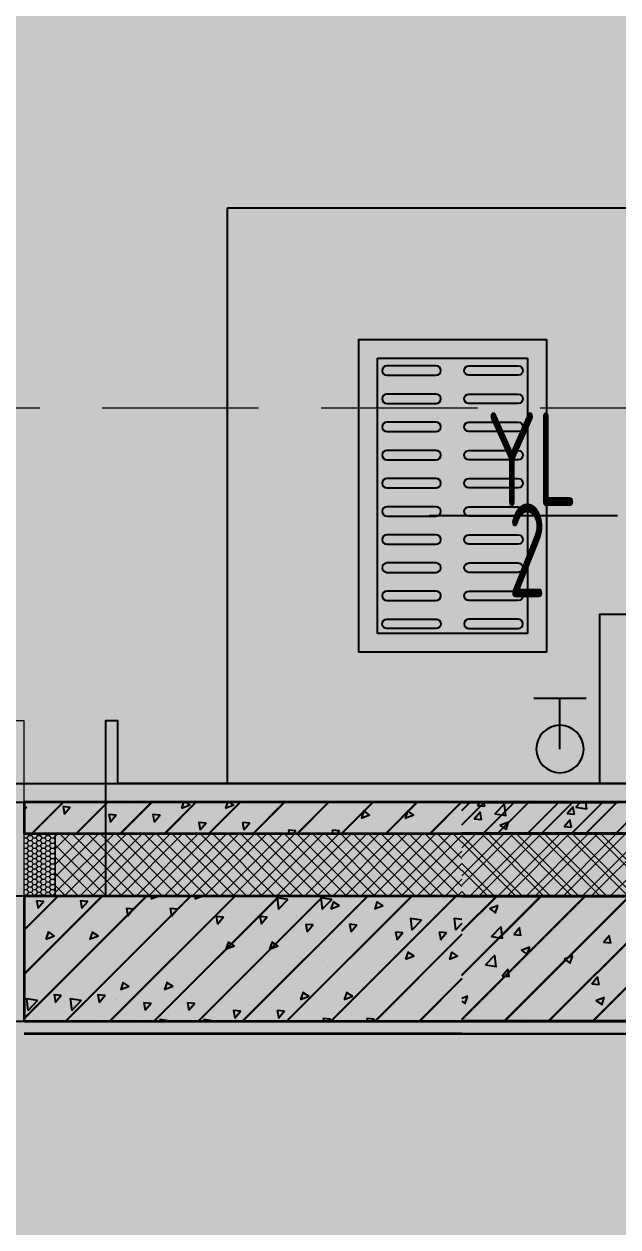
# Model space of a CAD drawing. Header units: inches. Extents: x 143994 to 247866, y 243815 to 272761.
# Drawn here: x 236438 to 237388, y 261217 to 263140 of the extents above; entities that cross this region are included whole.
import ezdxf

# ---------------------------------------------------------------- set-up
doc = ezdxf.new("R2010")
doc.units = ezdxf.units.IN
doc.header["$LTSCALE"] = 1000
doc.header["$MEASUREMENT"] = 0
doc.linetypes.add('DASH', pattern=[0.35, 0.25, -0.1])
doc.layers.get('DEFPOINTS').update_dxf_attribs({"color": 62})
for name, color, linetype in [('0-p5', 5, 'Continuous'), ('0-p7', 7, 'Continuous'), ('0-p9', 9, 'Continuous'), ('0-建筑1F', 127, 'Continuous'), ('0-建筑2F', 127, 'Continuous'), ('00给水管件', 32, 'Continuous'), ('00雨水标注', 3, 'Continuous'), ('A-S-face(建筑粉刷线)', 136, 'Continuous'), ('A-Wall-Patn', 255, 'Continuous'), ('PUB_HATCH', 8, 'Continuous')]:
    doc.layers.add(name, color=color, linetype=linetype)
for name, color, linetype, lineweight in [('A-M-Stone', 11, 'Continuous', 15), ('A-Wall', 254, 'Continuous', 35), ('MQ-HZ幕墙绘制', 6, 'Continuous', 13), ('W-保温层', 8, 'Continuous', 13), ('散水线', 8, 'Continuous', 15)]:
    doc.layers.add(name, color=color, linetype=linetype, lineweight=lineweight)
doc.styles.add('ECADI', font='hzs.shx', dxfattribs={"width": 0.7, "bigfont": 'hztxt.shx'})
doc.styles.get("Standard").update_dxf_attribs({"font": 'arial.ttf'})
doc.linetypes.add('R_WATER_SUPPLY', pattern='A,3,-0.2,["R",Standard,S=0.3,R=0,X=-0.1,Y=-0.15],-0.2', length=3.4)

# ---------------------------------------------------------------- blocks, each defined once
blk = doc.blocks.new('144')
at = {"layer": 'MQ-HZ幕墙绘制'}
h = blk.add_hatch(dxfattribs=at)
h.set_pattern_fill('HONEY', color=127, scale=3)
h.set_pattern_definition([(0, (2666.5027, 381109.6554), (7.14375, 4.124445), [4.7625, -9.525]), (120, (2666.5027, 381109.6554), (-7.143749147, 4.124446478), [4.7625, -9.525]), (60, (2666.5027, 381109.6554), (8.53e-07, 8.248891478), [-9.525, 4.7625])])
h.paths.add_polyline_path([(651886.9, -378410.3), (651886.9, -378310.3), (651936.9, -378310.3), (651936.9, -378410.3)])
at = {"layer": 'A-M-Stone', "color": 127}
for p, q in [((652586.9, -378230.3), (651886.9, -378230.3)), ((652931.9, -378230.3), (652586.9, -378230.3))]:
    blk.add_line(p, q, dxfattribs=at)
at = {"layer": 'A-S-face(建筑粉刷线)', "color": 127}
for p, q in [((651886.9, -378630.3), (652586.9, -378630.3)), ((652586.9, -378630.3), (652961.9, -378630.3))]:
    blk.add_line(p, q, dxfattribs=at)
at = {"layer": 'A-Wall', "color": 127}
for p, q in [((652586.9, -378260.3), (651886.9, -378260.3)), ((651886.9, -378260.3), (651886.9, -378310.3)), ((652961.9, -378260.3), (652586.9, -378260.3)), ((651886.9, -378310.3), (652586.9, -378310.3)), ((652586.9, -378310.3), (653986.9, -378310.3)), ((652586.9, -378410.3), (651886.9, -378410.3)), ((651886.9, -378410.3), (651886.9, -378610.3)), ((653986.9, -378410.3), (652586.9, -378410.3)), ((651886.9, -378610.3), (652586.9, -378610.3)), ((652586.9, -378610.3), (653986.9, -378610.3))]:
    blk.add_line(p, q, dxfattribs=at)
at = {"layer": 'MQ-HZ幕墙绘制', "color": 127}
for p, q in [((651886.9, -378130.3), (651866.9, -378130.3)), ((651886.9, -378410.3), (651886.9, -378130.3)), ((651866.9, -378410.3), (651886.9, -378410.3))]:
    blk.add_line(p, q, dxfattribs=at)
blk.add_lwpolyline([(651886.9, -378410.3), (651886.9, -378310.3), (651936.9, -378310.3), (651936.9, -378410.3)], close=True, dxfattribs=at)
at = {"layer": 'PUB_HATCH', "color": 127, "linetype": 'Continuous'}
for p, q in [((651950.1, -378260.3), (651900.1, -378310.3)), ((652020.8, -378260.3), (651970.8, -378310.3)), ((652091.5, -378260.3), (652041.5, -378310.3)), ((652162.3, -378260.3), (652112.3, -378310.3)), ((652141.9, -378260.3), (652138.7, -378269.8)), ((652152.4, -378264.9), (652145.6, -378260.3)), ((652233, -378260.3), (652183, -378310.3)), ((652303.7, -378260.3), (652253.7, -378310.3)), ((652374.4, -378260.3), (652324.4, -378310.3)), ((652445.1, -378260.3), (652395.1, -378310.3)), ((652515.8, -378260.3), (652465.8, -378310.3)), ((652586.5, -378260.3), (652536.5, -378310.3)), ((652586.9, -378273.5), (652600.2, -378260.3)), ((652620.9, -378310.3), (652670.9, -378260.3)), ((652691.6, -378310.3), (652741.6, -378260.3)), ((652762.3, -378310.3), (652812.3, -378260.3)), ((652769, -378268.2), (652776.5, -378260.3)), ((652786.5, -378271.3), (652785.2, -378260.3)), ((652833, -378310.3), (652883, -378260.3)), ((651890.9, -378268.4), (651886.9, -378268.1)), ((651890.9, -378268.4), (651886.9, -378273.2)), ((652034.4, -378281), (652022.4, -378279.9)), ((652022.7, -378279.4), (652025, -378292)), ((652034.4, -378281), (652024.7, -378292.5)), ((652061.9, -378268.3), (652061.9, -378268.3)), ((652152.4, -378264.9), (652138.4, -378270.3)), ((652169.9, -378269.8), (652169.9, -378269.8)), ((652373.4, -378271.3), (652373.4, -378271.3)), ((652439.9, -378280.9), (652425.9, -378286.3)), ((652430.2, -378273.7), (652426.2, -378285.8)), ((652439.9, -378280.9), (652429.9, -378274.2)), ((652468.1, -378280.2), (652468.1, -378280.2)), ((652570.7, -378266.1), (652570.7, -378266.1)), ((652589.4, -378278.8), (652589.4, -378278.8)), ((652606.7, -378286.7), (652616.4, -378275.2)), ((652618.4, -378288.3), (652616.1, -378275.7)), ((652689.1, -378269.3), (652689.1, -378269.3)), ((652769, -378268.2), (652786.8, -378270.9)), ((651909.8, -378287.8), (651909.8, -378287.8)), ((651958, -378283.3), (651958, -378283.3)), ((651993.5, -378293), (651993.5, -378293)), ((652016.6, -378292.3), (652016.6, -378292.3)), ((652043.6, -378286.4), (652043.6, -378286.4)), ((652123.3, -378296.8), (652123.3, -378296.8)), ((652177.8, -378293.5), (652165.9, -378292.5)), ((652166.2, -378292), (652168.5, -378304.5)), ((652177.8, -378293.5), (652168.2, -378305)), ((652230.1, -378301.3), (652230.1, -378301.3)), ((652256.7, -378291.3), (652256.7, -378291.3)), ((652367, -378293), (652367, -378293)), ((652495.2, -378298.9), (652495.2, -378298.9)), ((652606.7, -378286.7), (652618.7, -378287.7)), ((652693.3, -378298.7), (652693.3, -378298.7)), ((652696.2, -378283.3), (652696.2, -378283.3)), ((652750.2, -378299.2), (652759.8, -378287.8)), ((652750.2, -378299.2), (652762.2, -378300.3)), ((652753.8, -378297), (652753.8, -378297)), ((652761.9, -378300.8), (652759.6, -378288.3)), ((652797.2, -378283.7), (652797.2, -378283.7)), ((652803, -378287.8), (652803, -378287.8)), ((652829.5, -378287), (652829.5, -378287)), ((651917.7, -378303), (651917.7, -378303)), ((652263.2, -378308), (652263.2, -378308)), ((652321.3, -378306.1), (652309.3, -378305)), ((652309.6, -378304.5), (652310.7, -378310.3)), ((652321.3, -378306.1), (652317.8, -378310.3)), ((652336.8, -378305.8), (652336.8, -378305.8)), ((652445.1, -378305.5), (652445.1, -378305.5)), ((652703.7, -378303.6), (652703.7, -378303.6)), ((652083, -378410.3), (651886.9, -378606.3)), ((652012.3, -378410.3), (651886.9, -378535.6)), ((651941.5, -378410.3), (651886.9, -378464.9)), ((651953.1, -378416.5), (651953.1, -378416.5)), ((652153.7, -378410.3), (651953.7, -378610.3)), ((652224.4, -378410.3), (652024.4, -378610.3)), ((652102.9, -378410.3), (652089.8, -378415.3)), ((652091.6, -378410.3), (652090.1, -378414.8)), ((652295.1, -378410.3), (652095.1, -378610.3)), ((652365.8, -378410.3), (652165.8, -378610.3)), ((652190.5, -378411), (652190.5, -378411)), ((652436.5, -378410.3), (652236.5, -378610.3)), ((652308.8, -378415.7), (652291, -378413)), ((652291.3, -378412.6), (652293.5, -378431.6)), ((652308.8, -378415.7), (652293.2, -378431.9)), ((652507.2, -378410.3), (652307.2, -378610.3)), ((652577.9, -378410.3), (652377.9, -378610.3)), ((652403.8, -378412), (652403.8, -378412)), ((652463.2, -378413.4), (652463.2, -378413.4)), ((652510.6, -378416.5), (652510.6, -378416.5)), ((652586.9, -378465.4), (652642.1, -378410.3)), ((652586.9, -378536.2), (652712.8, -378410.3)), ((652586.9, -378606.9), (652783.5, -378410.3)), ((652654.2, -378610.3), (652854.2, -378410.3)), ((652724.9, -378610.3), (652924.9, -378410.3)), ((652765.4, -378411.3), (652765.4, -378411.3)), ((652795.6, -378610.3), (652995.6, -378410.3)), ((652830.2, -378416.2), (652830.2, -378416.2)), ((651918.7, -378418.9), (651906.7, -378417.8)), ((651907, -378417.3), (651909.3, -378429.9)), ((651918.7, -378418.9), (651909, -378430.4)), ((651983.2, -378421.3), (651983.2, -378421.3)), ((652062.1, -378431.4), (652050.2, -378430.4)), ((652050.5, -378429.9), (652052.8, -378442.4)), ((652062.1, -378431.4), (652052.5, -378442.9)), ((652064.6, -378427.5), (652064.6, -378427.5)), ((652140.4, -378417.6), (652140.4, -378417.6)), ((652264.4, -378425.2), (652264.4, -378425.2)), ((652362.2, -378426.2), (652362.2, -378426.2)), ((652391.2, -378426), (652377.2, -378431.3)), ((652381.6, -378418.8), (652377.5, -378430.8)), ((652391.2, -378426), (652381.3, -378419.3)), ((652597.3, -378417.6), (652597.3, -378417.6)), ((652664.4, -378424.1), (652664.4, -378424.1)), ((652704.1, -378422.2), (652704.1, -378422.2)), ((652713.5, -378436.3), (652713.5, -378436.3)), ((652810.9, -378426.7), (652810.9, -378426.7)), ((651888.3, -378450.7), (651888.3, -378450.7)), ((651938.3, -378444.2), (651938.3, -378444.2)), ((652147.8, -378445.2), (652147.8, -378445.2)), ((652155.6, -378455.3), (652155.6, -378455.3)), ((652205.6, -378444), (652193.6, -378442.9)), ((652193.9, -378442.4), (652196.3, -378455)), ((652205.6, -378444), (652196, -378455.5)), ((652258.3, -378441.2), (652258.3, -378441.2)), ((652349, -378456.5), (652337.1, -378455.5)), ((652337.4, -378455), (652339.7, -378467.5)), ((652522.2, -378448.8), (652504.4, -378446.1)), ((652504.7, -378445.7), (652506.9, -378464.7)), ((652522.2, -378448.8), (652506.6, -378465)), ((652516.3, -378440), (652516.3, -378440)), ((651935.7, -378474.5), (651921.7, -378479.8)), ((651926.1, -378467.2), (651922, -378479.3)), ((651935.7, -378474.5), (651925.8, -378467.7)), ((652031.1, -378465.3), (652031.1, -378465.3)), ((652054.6, -378468.1), (652054.6, -378468.1)), ((652264.2, -378473.2), (652264.2, -378473.2)), ((652349, -378456.5), (652339.4, -378468)), ((652339.9, -378463.2), (652339.9, -378463.2)), ((652390, -378456.6), (652390, -378456.6)), ((652586.9, -378472), (652448.6, -378610.3)), ((652492.5, -378469.1), (652480.5, -378468)), ((652480.8, -378467.5), (652483.2, -378480.1)), ((652492.5, -378469.1), (652482.9, -378480.6)), ((652563.5, -378465.9), (652563.5, -378465.9)), ((652596.9, -378456.3), (652596.9, -378456.3)), ((652634.2, -378475), (652649.8, -378458.8)), ((652651.7, -378478.2), (652649.5, -378459.2)), ((652706.1, -378473.9), (652706.1, -378473.9)), ((652781.8, -378464), (652781.8, -378464)), ((651914.5, -378485.3), (651914.5, -378485.3)), ((651950.7, -378483.1), (651950.7, -378483.1)), ((652137.8, -378489.8), (652137.8, -378489.8)), ((652223.2, -378490.5), (652209.2, -378495.8)), ((652213.5, -378483.3), (652209.5, -378495.3)), ((652223.2, -378490.5), (652213.2, -378483.8)), ((652359.7, -378492.8), (652359.7, -378492.8)), ((652460.8, -378480), (652460.8, -378480)), ((652634.2, -378475), (652652, -378477.8)), ((652656, -378480.5), (652656, -378480.5)), ((652662, -378490.7), (652662, -378490.7)), ((652681.5, -378496.7), (652695.5, -378491.3)), ((652691.2, -378503.9), (652695.3, -378491.8)), ((652763, -378477.9), (652763, -378477.9)), ((651937.8, -378496.1), (651937.8, -378496.1)), ((652012, -378506.4), (652012, -378506.4)), ((652044.6, -378500.7), (652044.6, -378500.7)), ((652087.8, -378496.4), (652087.8, -378496.4)), ((652151.3, -378505.2), (652151.3, -378505.2)), ((652255.9, -378507.8), (652255.9, -378507.8)), ((652258.1, -378509.7), (652258.1, -378509.7)), ((652489.4, -378504.5), (652489.4, -378504.5)), ((652510.6, -378506.5), (652496.6, -378511.9)), ((652500.9, -378499.3), (652496.9, -378511.4)), ((652510.6, -378506.5), (652500.6, -378499.8)), ((652539.4, -378508.9), (652539.4, -378508.9)), ((652622.1, -378497), (652622.1, -378497)), ((652681.5, -378496.7), (652691.5, -378503.4)), ((652728.9, -378501.5), (652728.9, -378501.5)), ((652789.9, -378506.3), (652789.9, -378506.3)), ((652835.7, -378506), (652835.7, -378506)), ((652153.2, -378521.8), (652153.2, -378521.8)), ((652364.9, -378514.2), (652364.9, -378514.2)), ((652372.8, -378524.5), (652372.8, -378524.5)), ((652463.7, -378518.9), (652463.7, -378518.9)), ((652471.6, -378518.7), (652471.6, -378518.7)), ((652561, -378532.4), (652561, -378532.4)), ((652578.4, -378523.2), (652578.4, -378523.2)), ((652651.1, -378537.9), (652660.7, -378526.4)), ((652662.7, -378539.5), (652660.4, -378526.9)), ((652673.3, -378526.3), (652673.3, -378526.3)), ((651948.3, -378549.6), (651948.3, -378549.6)), ((652045.5, -378547.8), (652041.4, -378559.9)), ((652055.1, -378555), (652045.2, -378548.3)), ((652052.2, -378534.6), (652052.2, -378534.6)), ((652256.1, -378544.5), (652256.1, -378544.5)), ((652287.3, -378542.1), (652287.3, -378542.1)), ((652337.4, -378535.5), (652337.4, -378535.5)), ((652458.3, -378546.5), (652458.3, -378546.5)), ((652586.9, -378542.7), (652519.4, -378610.3)), ((652651.1, -378537.9), (652663, -378539)), ((652729.2, -378542.8), (652729.2, -378542.8)), ((652760.6, -378544.5), (652760.6, -378544.5)), ((652794.5, -378550.5), (652804.1, -378539)), ((652794.5, -378550.5), (652806.5, -378551.5)), ((652806.2, -378552), (652803.9, -378539.5)), ((651946.4, -378569.3), (651934.5, -378568.3)), ((651934.8, -378567.8), (651937.1, -378580.3)), ((651946.4, -378569.3), (651936.8, -378580.8)), ((652055.1, -378555), (652041.1, -378560.4)), ((652085.2, -378568.7), (652085.2, -378568.7)), ((652139.5, -378564.6), (652139.5, -378564.6)), ((652211.5, -378552.1), (652211.5, -378552.1)), ((652332.9, -378563.8), (652328.8, -378575.9)), ((652342.5, -378571), (652332.6, -378564.3)), ((652357.3, -378559.3), (652357.3, -378559.3)), ((652603.4, -378559.4), (652603.4, -378559.4)), ((652653.5, -378552.8), (652653.5, -378552.8)), ((652659.5, -378557.3), (652659.5, -378557.3)), ((651908.4, -378577.4), (651890.6, -378574.7)), ((651890.9, -378574.3), (651893.1, -378593.3)), ((651908.4, -378577.4), (651892.8, -378593.7)), ((651959.4, -378585.3), (651959.4, -378585.3)), ((651962.6, -378575.5), (651962.6, -378575.5)), ((652022.9, -378584.6), (652022.9, -378584.6)), ((652035.2, -378575.3), (652035.2, -378575.3)), ((652069.4, -378580), (652069.4, -378580)), ((652089.9, -378581.9), (652077.9, -378580.8)), ((652078.2, -378580.3), (652080.5, -378592.9)), ((652089.9, -378581.9), (652080.3, -378593.4)), ((652150.7, -378588.4), (652150.7, -378588.4)), ((652176.1, -378584.5), (652176.1, -378584.5)), ((652253.4, -378574.3), (652253.4, -378574.3)), ((652282.9, -378589), (652282.9, -378589)), ((652342.5, -378571), (652328.5, -378576.4)), ((652486.8, -378587.8), (652486.8, -378587.8)), ((652536.9, -378581.2), (652536.9, -378581.2)), ((652565.8, -378574.5), (652565.8, -378574.5)), ((652800.9, -378577.2), (652814.9, -378571.9)), ((652800.9, -378577.2), (652810.9, -378583.9)), ((652810.6, -378584.5), (652814.6, -378572.4)), ((651898, -378597.8), (651898, -378597.8)), ((651906.2, -378604.6), (651906.2, -378604.6)), ((652004.8, -378602.3), (652004.8, -378602.3)), ((652049.7, -378601.2), (652049.7, -378601.2)), ((652120.2, -378610.3), (652104, -378607.8)), ((652104.3, -378607.4), (652104.7, -378610.3)), ((652111.6, -378606.8), (652111.6, -378606.8)), ((652233.3, -378594.4), (652221.4, -378593.4)), ((652221.7, -378592.9), (652224, -378605.4)), ((652233.3, -378594.4), (652223.7, -378605.9)), ((652376.8, -378607), (652364.8, -378605.9)), ((652365.1, -378605.4), (652366, -378610.3)), ((652376.8, -378607), (652374, -378610.3)), ((652389.7, -378593.5), (652389.7, -378593.5)), ((652411.1, -378597.8), (652411.1, -378597.8)), ((652449.2, -378594.5), (652449.2, -378594.5)), ((652496.4, -378598), (652496.4, -378598)), ((652558.6, -378599), (652558.6, -378599)), ((652690, -378603.7), (652690, -378603.7)), ((652796.7, -378608.2), (652796.7, -378608.2)), ((652802.9, -378605.1), (652802.9, -378605.1))]:
    blk.add_line(p, q, dxfattribs=at)
at = {"layer": 'W-保温层', "color": 127, "linetype": 'Continuous'}
for p, q in [((652006.2, -378310.3), (651936.9, -378379.5)), ((651961.3, -378310.3), (651936.9, -378334.6)), ((652051.1, -378310.3), (651951.1, -378410.3)), ((651963.5, -378310.3), (652063.5, -378410.3)), ((652096, -378310.3), (651996, -378410.3)), ((652008.4, -378310.3), (652108.4, -378410.3)), ((652140.9, -378310.3), (652040.9, -378410.3)), ((652053.3, -378310.3), (652153.3, -378410.3)), ((652185.8, -378310.3), (652085.8, -378410.3)), ((652098.2, -378310.3), (652198.2, -378410.3)), ((652230.7, -378310.3), (652130.7, -378410.3)), ((652143.1, -378310.3), (652243.1, -378410.3)), ((652275.6, -378310.3), (652175.6, -378410.3)), ((652188, -378310.3), (652288, -378410.3)), ((652320.5, -378310.3), (652220.5, -378410.3)), ((652232.9, -378310.3), (652332.9, -378410.3)), ((652365.4, -378310.3), (652265.4, -378410.3)), ((652277.8, -378310.3), (652377.8, -378410.3)), ((652410.3, -378310.3), (652310.3, -378410.3)), ((652322.7, -378310.3), (652422.7, -378410.3)), ((652455.2, -378310.3), (652355.2, -378410.3)), ((652367.6, -378310.3), (652467.6, -378410.3)), ((652500.1, -378310.3), (652400.1, -378410.3)), ((652412.5, -378310.3), (652512.5, -378410.3)), ((652545, -378310.3), (652445, -378410.3)), ((652457.4, -378310.3), (652557.4, -378410.3)), ((652586.9, -378313.3), (652489.9, -378410.3)), ((652502.3, -378310.3), (652586.9, -378394.9)), ((652547.2, -378310.3), (652586.9, -378350)), ((652586.9, -378333.2), (652609.8, -378310.3)), ((652586.9, -378378.1), (652654.7, -378310.3)), ((652683.8, -378410.3), (652586.9, -378313.4)), ((652599.6, -378410.3), (652699.6, -378310.3)), ((652728.7, -378410.3), (652628.7, -378310.3)), ((652644.5, -378410.3), (652744.5, -378310.3)), ((652773.6, -378410.3), (652673.6, -378310.3)), ((652689.4, -378410.3), (652789.4, -378310.3)), ((652818.5, -378410.3), (652718.5, -378310.3)), ((652734.3, -378410.3), (652834.3, -378310.3)), ((652863.4, -378410.3), (652763.4, -378310.3)), ((652779.2, -378410.3), (652879.2, -378310.3)), ((652908.3, -378410.3), (652808.3, -378310.3)), ((652824.1, -378410.3), (652924.1, -378310.3)), ((651936.9, -378328.6), (652018.6, -378410.3)), ((652586.9, -378358.2), (652534.8, -378410.3)), ((652638.9, -378410.3), (652586.9, -378358.3)), ((651936.9, -378373.5), (651973.7, -378410.3)), ((652586.9, -378403.1), (652579.7, -378410.3)), ((652594, -378410.3), (652586.9, -378403.2))]:
    blk.add_line(p, q, dxfattribs=at)
at = {"layer": '散水线', "color": 127, "linetype": 'DASH'}
blk.add_line((652961.9, -377630.3), (647136.9, -377630.3), dxfattribs=at)
blk = doc.blocks.new('1442323')
at = {"layer": 'MQ-HZ幕墙绘制'}
h = blk.add_hatch(dxfattribs=at)
h.set_pattern_fill('HONEY', color=127, scale=3)
h.set_pattern_definition([(0, (2666.5027, 381109.6554), (7.14375, 4.124445), [4.7625, -9.525]), (120, (2666.5027, 381109.6554), (-7.143749147, 4.124446478), [4.7625, -9.525]), (60, (2666.5027, 381109.6554), (8.53e-07, 8.248891478), [-9.525, 4.7625])])
h.paths.add_polyline_path([(693936.9, -378499.3), (693936.9, -378399.3), (693986.9, -378399.3), (693986.9, -378499.3)])
at = {"layer": 'A-M-Stone', "color": 127}
for p, q in [((694856.9, -378319.3), (694856.9, -378049.3)), ((694856.9, -378049.3), (695856.9, -378049.3)), ((694636.9, -378319.3), (693936.9, -378319.3)), ((694636.9, -378319.3), (694856.9, -378319.3))]:
    blk.add_line(p, q, dxfattribs=at)
at = {"layer": 'A-S-face(建筑粉刷线)', "color": 127}
for q in [(693936.9, -378719.3), (695011.9, -378719.3)]:
    blk.add_line((694636.9, -378719.3), q, dxfattribs=at)
at = {"layer": 'A-Wall', "color": 127}
for p, q in [((694636.9, -378349.3), (693936.9, -378349.3)), ((693936.9, -378349.3), (693936.9, -378399.3)), ((694636.9, -378349.3), (694886.9, -378349.3)), ((693936.9, -378399.3), (694636.9, -378399.3)), ((696036.9, -378399.3), (694636.9, -378399.3)), ((696036.9, -378399.3), (694636.9, -378399.3)), ((694636.9, -378499.3), (693936.9, -378499.3)), ((693936.9, -378499.3), (693936.9, -378699.3)), ((694636.9, -378499.3), (696036.9, -378499.3)), ((693936.9, -378699.3), (694636.9, -378699.3)), ((696036.9, -378699.3), (694636.9, -378699.3))]:
    blk.add_line(p, q, dxfattribs=at)
at = {"layer": 'MQ-HZ幕墙绘制', "color": 127}
blk.add_lwpolyline([(693936.9, -378499.3), (693936.9, -378399.3), (693986.9, -378399.3), (693986.9, -378499.3)], close=True, dxfattribs=at)
at = {"layer": 'PUB_HATCH', "color": 127, "linetype": 'Continuous'}
for p, q in [((693999.4, -378349.3), (693949.4, -378399.3)), ((694010.9, -378357.5), (693999, -378356.4)), ((693999.3, -378355.9), (694001.6, -378368.5)), ((694010.9, -378357.5), (694001.3, -378369)), ((694070.1, -378349.3), (694020.1, -378399.3)), ((694140.8, -378349.3), (694090.8, -378399.3)), ((694211.5, -378349.3), (694161.5, -378399.3)), ((694181.9, -378357.4), (694181.9, -378357.4)), ((694282.3, -378349.3), (694232.3, -378399.3)), ((694272.4, -378353.9), (694258.4, -378359.3)), ((694261.9, -378349.3), (694258.7, -378358.8)), ((694272.4, -378353.9), (694265.6, -378349.3)), ((694289.9, -378358.8), (694289.9, -378358.8)), ((694353, -378349.3), (694303, -378399.3)), ((694423.7, -378349.3), (694373.7, -378399.3)), ((694494.4, -378349.3), (694444.4, -378399.3)), ((694565.1, -378349.3), (694515.1, -378399.3)), ((694635.8, -378349.3), (694585.8, -378399.3)), ((694636.9, -378385.4), (694673, -378349.3)), ((694661.7, -378354.8), (694666.3, -378349.3)), ((694661.7, -378354.8), (694673.7, -378355.8)), ((694673.4, -378356.4), (694672.1, -378349.3)), ((694689.7, -378368), (694705.2, -378351.8)), ((694693.7, -378399.3), (694743.7, -378349.3)), ((694707.2, -378371.2), (694704.9, -378352.2)), ((694764.4, -378399.3), (694814.4, -378349.3)), ((694786.3, -378355.9), (694786.3, -378355.9)), ((694805.2, -378367.3), (694814.8, -378355.9)), ((694816.8, -378368.9), (694814.5, -378356.4)), ((694835.2, -378399.3), (694885.2, -378349.3)), ((694029.8, -378376.8), (694029.8, -378376.8)), ((694078, -378372.3), (694078, -378372.3)), ((694154.4, -378370), (694142.4, -378369)), ((694142.7, -378368.5), (694145, -378381)), ((694154.4, -378370), (694144.7, -378381.5)), ((694163.6, -378375.4), (694163.6, -378375.4)), ((694493.4, -378360.3), (694493.4, -378360.3)), ((694559.9, -378370), (694545.9, -378375.3)), ((694550.2, -378362.8), (694546.2, -378374.8)), ((694559.9, -378370), (694549.9, -378363.3)), ((694588.1, -378369.2), (694588.1, -378369.2)), ((694669.7, -378375.9), (694669.7, -378375.9)), ((694689.7, -378368), (694707.5, -378370.8)), ((694727.3, -378360.8), (694727.3, -378360.8)), ((694805.2, -378367.3), (694817.1, -378368.4)), ((693975.3, -378386.4), (693975.3, -378386.4)), ((694037.7, -378392), (694037.7, -378392)), ((694113.5, -378382), (694113.5, -378382)), ((694136.6, -378381.3), (694136.6, -378381.3)), ((694243.3, -378385.8), (694243.3, -378385.8)), ((694297.8, -378382.6), (694285.9, -378381.5)), ((694286.2, -378381), (694288.5, -378393.6)), ((694297.8, -378382.6), (694288.2, -378394.1)), ((694350.1, -378390.3), (694350.1, -378390.3)), ((694376.7, -378380.3), (694376.7, -378380.3)), ((694383.2, -378397), (694383.2, -378397)), ((694441.3, -378395.1), (694429.3, -378394.1)), ((694429.6, -378393.6), (694430.7, -378399.3)), ((694441.3, -378395.1), (694437.8, -378399.3)), ((694456.8, -378394.8), (694456.8, -378394.8)), ((694487, -378382), (694487, -378382)), ((694565.1, -378394.5), (694565.1, -378394.5)), ((694615.2, -378387.9), (694615.2, -378387.9)), ((694683.7, -378385.6), (694683.7, -378385.6)), ((694697.8, -378386), (694711.8, -378380.6)), ((694697.8, -378386), (694707.7, -378392.7)), ((694707.4, -378393.2), (694711.5, -378381.1)), ((694790.5, -378390.1), (694790.5, -378390.1)), ((694791.2, -378392.3), (694791.2, -378392.3)), ((694841.3, -378385.7), (694841.3, -378385.7)), ((694132.3, -378499.3), (693936.9, -378694.6)), ((694061.5, -378499.3), (693936.9, -378623.9)), ((693990.8, -378499.3), (693936.9, -378553.2)), ((694203, -378499.3), (694003, -378699.3)), ((694038.7, -378507.9), (694026.7, -378506.9)), ((694027, -378506.4), (694029.3, -378518.9)), ((694038.7, -378507.9), (694029, -378519.4)), ((694073.1, -378505.5), (694073.1, -378505.5)), ((694273.7, -378499.3), (694073.7, -378699.3)), ((694103.2, -378510.4), (694103.2, -378510.4)), ((694344.4, -378499.3), (694144.4, -378699.3)), ((694222.9, -378499.3), (694209.8, -378504.4)), ((694211.6, -378499.3), (694210.1, -378503.9)), ((694415.1, -378499.3), (694215.1, -378699.3)), ((694260.4, -378506.6), (694260.4, -378506.6)), ((694485.8, -378499.3), (694285.8, -378699.3)), ((694310.5, -378500), (694310.5, -378500)), ((694556.5, -378499.3), (694356.5, -378699.3)), ((694428.8, -378504.7), (694411, -378502)), ((694411.3, -378501.6), (694413.5, -378520.6)), ((694428.8, -378504.7), (694413.2, -378521)), ((694627.2, -378499.3), (694427.2, -378699.3)), ((694501.6, -378507.8), (694497.5, -378519.9)), ((694511.2, -378515), (694501.3, -378508.3)), ((694523.8, -378501), (694523.8, -378501)), ((694583.2, -378502.4), (694583.2, -378502.4)), ((694630.6, -378505.5), (694630.6, -378505.5)), ((694636.9, -378555.6), (694693.2, -378499.3)), ((694636.9, -378626.3), (694763.9, -378499.3)), ((694636.9, -378697), (694834.6, -378499.3)), ((694705.3, -378699.3), (694905.3, -378499.3)), ((694750.4, -378502.3), (694750.4, -378502.3)), ((694776, -378699.3), (694976, -378499.3)), ((694787.5, -378506.4), (694787.5, -378506.4)), ((694835, -378501.4), (694835, -378501.4)), ((694846.7, -378699.3), (695046.7, -378499.3)), ((694857.2, -378506.8), (694857.2, -378506.8)), ((693970.5, -378519.6), (693970.5, -378519.6)), ((693986.6, -378530.4), (693986.6, -378530.4)), ((694182.1, -378520.5), (694170.2, -378519.4)), ((694170.5, -378518.9), (694172.8, -378531.4)), ((694182.1, -378520.5), (694172.5, -378531.9)), ((694184.6, -378516.6), (694184.6, -378516.6)), ((694325.6, -378533), (694313.6, -378532)), ((694313.9, -378531.5), (694316.3, -378544)), ((694378.3, -378530.2), (694378.3, -378530.2)), ((694384.4, -378514.2), (694384.4, -378514.2)), ((694482.2, -378515.2), (694482.2, -378515.2)), ((694511.2, -378515), (694497.2, -378520.4)), ((694636.3, -378529.1), (694636.3, -378529.1)), ((694670.9, -378526.4), (694670.9, -378526.4)), ((694680.8, -378519.3), (694694.8, -378513.9)), ((694680.8, -378519.3), (694690.8, -378526)), ((694690.2, -378527.1), (694694.2, -378515)), ((694734, -378514.2), (694734, -378514.2)), ((694873.7, -378520), (694873.7, -378520)), ((694008.3, -378539.8), (694008.3, -378539.8)), ((694058.3, -378533.2), (694058.3, -378533.2)), ((694267.8, -378534.3), (694267.8, -378534.3)), ((694275.6, -378544.3), (694275.6, -378544.3)), ((694325.6, -378533), (694316, -378544.5)), ((694469, -378545.6), (694457.1, -378544.5)), ((694457.4, -378544), (694459.7, -378556.5)), ((694469, -378545.6), (694459.4, -378557)), ((694510, -378545.7), (694510, -378545.7)), ((694636.9, -378537), (694624.4, -378535.1)), ((694624.7, -378534.7), (694626.9, -378553.7)), ((694636.9, -378543.3), (694626.6, -378554.1)), ((694671.6, -378546.6), (694671.6, -378546.6)), ((694719.9, -378560.6), (694729.6, -378549.1)), ((694731.3, -378562.7), (694729, -378550.1)), ((694747.4, -378536.7), (694747.4, -378536.7)), ((694835.5, -378550.3), (694835.5, -378550.3)), ((694055.7, -378563.5), (694041.7, -378568.9)), ((694046.1, -378556.3), (694042, -378568.4)), ((694055.7, -378563.5), (694045.8, -378556.8)), ((694151.1, -378554.3), (694151.1, -378554.3)), ((694174.6, -378557.1), (694174.6, -378557.1)), ((694384.2, -378562.2), (694384.2, -378562.2)), ((694459.9, -378552.3), (694459.9, -378552.3)), ((694636.9, -378560.3), (694497.9, -378699.3)), ((694580.8, -378569), (694580.8, -378569)), ((694612.5, -378558.1), (694600.5, -378557.1)), ((694600.8, -378556.6), (694603.2, -378569.1)), ((694612.5, -378558.1), (694602.9, -378569.6)), ((694718.8, -378570.3), (694718.8, -378570.3)), ((694719.9, -378560.6), (694731.9, -378561.6)), ((694832.6, -378568), (694832.6, -378568)), ((694863.4, -378573.1), (694873, -378561.6)), ((694874.8, -378575.2), (694872.4, -378562.7)), ((693951.1, -378580.7), (693951.1, -378580.7)), ((693968, -378586.2), (693968, -378586.2)), ((694034.5, -378574.3), (694034.5, -378574.3)), ((694057.8, -378585.2), (694057.8, -378585.2)), ((694070.7, -378572.1), (694070.7, -378572.1)), ((694164.6, -378589.7), (694164.6, -378589.7)), ((694207.8, -378585.5), (694207.8, -378585.5)), ((694257.8, -378578.9), (694257.8, -378578.9)), ((694343.2, -378579.5), (694329.2, -378584.9)), ((694333.5, -378572.3), (694329.5, -378584.4)), ((694343.2, -378579.5), (694333.2, -378572.8)), ((694479.7, -378581.8), (694479.7, -378581.8)), ((694620.9, -378588.3), (694616.9, -378600.4)), ((694630.6, -378595.5), (694620.6, -378588.8)), ((694668.4, -378577.1), (694668.4, -378577.1)), ((694731.5, -378580.8), (694731.5, -378580.8)), ((694775.2, -378581.6), (694775.2, -378581.6)), ((694863.4, -378573.1), (694875.4, -378574.2)), ((694882, -378586.1), (694882, -378586.1)), ((694132, -378595.4), (694132, -378595.4)), ((694271.3, -378594.2), (694271.3, -378594.2)), ((694375.9, -378596.8), (694375.9, -378596.8)), ((694378.1, -378598.7), (694378.1, -378598.7)), ((694484.9, -378603.2), (694484.9, -378603.2)), ((694583.7, -378607.9), (694583.7, -378607.9)), ((694591.6, -378607.7), (694591.6, -378607.7)), ((694609.4, -378593.5), (694609.4, -378593.5)), ((694630.6, -378595.5), (694616.6, -378600.9)), ((694674.6, -378609.3), (694690.2, -378593.1)), ((694674.6, -378609.3), (694692.4, -378612.1)), ((694691.8, -378612.9), (694689.6, -378593.9)), ((694800.2, -378599.8), (694814.2, -378594.4)), ((694800.2, -378599.8), (694810.2, -378606.5)), ((694809.6, -378607.6), (694813.6, -378595.5)), ((694821.1, -378598.9), (694821.1, -378598.9)), ((694871.1, -378592.3), (694871.1, -378592.3)), ((693955.7, -378618.7), (693955.7, -378618.7)), ((694005.7, -378612.1), (694005.7, -378612.1)), ((694172.2, -378623.7), (694172.2, -378623.7)), ((694273.2, -378610.9), (694273.2, -378610.9)), ((694457.4, -378624.6), (694457.4, -378624.6)), ((694492.8, -378613.6), (694492.8, -378613.6)), ((694694.8, -378615.5), (694694.8, -378615.5)), ((694068.3, -378638.7), (694068.3, -378638.7)), ((694175.1, -378644), (694161.1, -378649.4)), ((694165.5, -378636.8), (694161.4, -378648.9)), ((694175.1, -378644), (694165.2, -378637.3)), ((694331.5, -378641.1), (694331.5, -378641.1)), ((694376.1, -378633.6), (694376.1, -378633.6)), ((694407.3, -378631.2), (694407.3, -378631.2)), ((694636.9, -378631), (694568.6, -378699.3)), ((694578.3, -378635.6), (694578.3, -378635.6)), ((694729.1, -378647.3), (694729.1, -378647.3)), ((694795.2, -378640.3), (694795.2, -378640.3)), ((694830.1, -378634.5), (694830.1, -378634.5)), ((693965.6, -378652.7), (693965.6, -378652.7)), ((693975.9, -378660), (693975.9, -378660)), ((694028.4, -378666.5), (694010.6, -378663.7)), ((694010.9, -378663.3), (694013.1, -378682.3)), ((694028.4, -378666.5), (694012.8, -378682.7)), ((694066.4, -378658.3), (694054.5, -378657.3)), ((694054.8, -378656.8), (694057.1, -378669.3)), ((694066.4, -378658.3), (694056.8, -378669.8)), ((694082.6, -378664.5), (694082.6, -378664.5)), ((694155.2, -378664.3), (694155.2, -378664.3)), ((694205.2, -378657.8), (694205.2, -378657.8)), ((694259.5, -378653.6), (694259.5, -378653.6)), ((694373.4, -378663.4), (694373.4, -378663.4)), ((694462.5, -378660), (694448.5, -378665.4)), ((694452.9, -378652.8), (694448.8, -378664.9)), ((694462.5, -378660), (694452.6, -378653.3)), ((694477.3, -378648.4), (694477.3, -378648.4)), ((694636.9, -378662.5), (694646.2, -378659)), ((694641.5, -378672.1), (694645.6, -378660)), ((694678.6, -378660.3), (694678.6, -378660.3)), ((694079.4, -378674.3), (694079.4, -378674.3)), ((694142.9, -378673.6), (694142.9, -378673.6)), ((694189.4, -378669), (694189.4, -378669)), ((694209.9, -378670.9), (694197.9, -378669.9)), ((694198.2, -378669.3), (694200.5, -378681.9)), ((694209.9, -378670.9), (694200.3, -378682.4)), ((694270.7, -378677.4), (694270.7, -378677.4)), ((694296.1, -378673.5), (694296.1, -378673.5)), ((694353.3, -378683.4), (694341.4, -378682.4)), ((694341.7, -378681.9), (694344, -378694.4)), ((694353.3, -378683.4), (694343.7, -378694.9)), ((694402.9, -378678), (694402.9, -378678)), ((694509.7, -378682.5), (694509.7, -378682.5)), ((694569.2, -378683.5), (694569.2, -378683.5)), ((694606.8, -378676.8), (694606.8, -378676.8)), ((694636.9, -378667.5), (694642.1, -378671)), ((694736.3, -378683.8), (694736.3, -378683.8)), ((694768.5, -378677.8), (694768.5, -378677.8)), ((694818.5, -378671.2), (694818.5, -378671.2)), ((693953.1, -378690.9), (693953.1, -378690.9)), ((694018, -378686.8), (694018, -378686.8)), ((694026.2, -378693.6), (694026.2, -378693.6)), ((694124.8, -378691.3), (694124.8, -378691.3)), ((694169.7, -378690.2), (694169.7, -378690.2)), ((694240.2, -378699.3), (694224, -378696.8)), ((694224.3, -378696.4), (694224.7, -378699.3)), ((694231.6, -378695.9), (694231.6, -378695.9)), ((694496.8, -378696), (694484.8, -378695)), ((694485.1, -378694.4), (694486, -378699.3)), ((694496.8, -378696), (694494, -378699.3)), ((694531.1, -378686.8), (694531.1, -378686.8)), ((694616.4, -378687), (694616.4, -378687)), ((694642.2, -378694.4), (694642.2, -378694.4)), ((694843, -378688.3), (694843, -378688.3))]:
    blk.add_line(p, q, dxfattribs=at)
at = {"layer": 'W-保温层', "color": 127, "linetype": 'Continuous'}
for p, q in [((694081.3, -378399.3), (693986.9, -378493.7)), ((694036.4, -378399.3), (693986.9, -378448.8)), ((693991.5, -378399.3), (693986.9, -378403.9)), ((693993.7, -378399.3), (694093.7, -378499.3)), ((694126.2, -378399.3), (694026.2, -378499.3)), ((694038.6, -378399.3), (694138.6, -378499.3)), ((694171.1, -378399.3), (694071.1, -378499.3)), ((694083.5, -378399.3), (694183.5, -378499.3)), ((694216, -378399.3), (694116, -378499.3)), ((694128.4, -378399.3), (694228.4, -378499.3)), ((694260.9, -378399.3), (694160.9, -378499.3)), ((694173.3, -378399.3), (694273.3, -378499.3)), ((694305.8, -378399.3), (694205.8, -378499.3)), ((694218.2, -378399.3), (694318.2, -378499.3)), ((694350.7, -378399.3), (694250.7, -378499.3)), ((694263.1, -378399.3), (694363.1, -378499.3)), ((694395.6, -378399.3), (694295.6, -378499.3)), ((694308, -378399.3), (694408, -378499.3)), ((694440.5, -378399.3), (694340.5, -378499.3)), ((694352.9, -378399.3), (694452.9, -378499.3)), ((694485.4, -378399.3), (694385.4, -378499.3)), ((694397.8, -378399.3), (694497.8, -378499.3)), ((694530.3, -378399.3), (694430.3, -378499.3)), ((694442.7, -378399.3), (694542.7, -378499.3)), ((694575.2, -378399.3), (694475.2, -378499.3)), ((694487.6, -378399.3), (694587.6, -378499.3)), ((694620.1, -378399.3), (694520.1, -378499.3)), ((694532.5, -378399.3), (694632.5, -378499.3)), ((694577.4, -378399.3), (694636.9, -378458.8)), ((694622.3, -378399.3), (694636.9, -378413.9)), ((694636.9, -378436.8), (694674.4, -378399.3)), ((694636.9, -378481.7), (694719.3, -378399.3)), ((694723.1, -378499.3), (694636.9, -378413.1)), ((694664.2, -378499.3), (694764.2, -378399.3)), ((694768, -378499.3), (694668, -378399.3)), ((694709.1, -378499.3), (694809.1, -378399.3)), ((694812.9, -378499.3), (694712.9, -378399.3)), ((694754, -378499.3), (694854, -378399.3)), ((694857.8, -378499.3), (694757.8, -378399.3)), ((694798.9, -378499.3), (694898.9, -378399.3)), ((694902.7, -378499.3), (694802.7, -378399.3)), ((694843.8, -378499.3), (694943.8, -378399.3)), ((694947.6, -378499.3), (694847.6, -378399.3)), ((694636.9, -378427.4), (694565, -378499.3)), ((693986.9, -378437.4), (694048.8, -378499.3)), ((694636.9, -378472.3), (694609.9, -378499.3)), ((694678.2, -378499.3), (694636.9, -378458)), ((693986.9, -378482.3), (694003.9, -378499.3))]:
    blk.add_line(p, q, dxfattribs=at)
blk = doc.blocks.new('角阀4')
at = {"layer": '00给水管件'}
for p, q in [((-1796174.7, -258911.5), (-1796091, -258911.5)), ((-1796132.8, -258992.3), (-1796132.8, -258911.5))]:
    blk.add_line(p, q, dxfattribs=at)
blk.add_circle((-1796132.8, -258992.3), 37.9, dxfattribs=at)
blk = doc.blocks.new('A$C6F0D20D9')
at = {"layer": '00给水管件', "linetype": 'R_WATER_SUPPLY', "xscale": -1, "rotation": 90.00024275801658}
blk.add_blockref('角阀4', (-259069.8, -1796308.9), dxfattribs=at)
blk = doc.blocks.new('A$C774F656B')
at = {"layer": '0-p5', "linetype": 'DASH', "ltscale": 5}
for points in [[(-165, 0), (555, 0), (555, 920), (-165, 920)], [(75, 240), (315, 240), (315, 680), (75, 680)]]:
    blk.add_lwpolyline(points, close=True, dxfattribs=at)
at = {"layer": '0-p7'}
blk.add_lwpolyline([(45, 210), (345, 210), (345, 710), (45, 710)], close=True, dxfattribs=at)
at = {"layer": '0-p9'}
for points in [[(90, 667.5, 1), (90, 652.5), (168.8, 652.5, 1), (168.8, 667.5)], [(300, 667.5, -1), (300, 652.5), (221.3, 652.5, -1), (221.3, 667.5)], [(90, 622.5, 1), (90, 607.5), (168.8, 607.5, 1), (168.8, 622.5)], [(300, 622.5, -1), (300, 607.5), (221.3, 607.5, -1), (221.3, 622.5)], [(90, 577.5, 1), (90, 562.5), (168.8, 562.5, 1), (168.8, 577.5)], [(300, 577.5, -1), (300, 562.5), (221.3, 562.5, -1), (221.3, 577.5)], [(90, 532.5, 1), (90, 517.5), (168.8, 517.5, 1), (168.8, 532.5)], [(300, 532.5, -1), (300, 517.5), (221.3, 517.5, -1), (221.3, 532.5)], [(90, 487.5, 1), (90, 472.5), (168.8, 472.5, 1), (168.8, 487.5)], [(300, 487.5, -1), (300, 472.5), (221.3, 472.5, -1), (221.3, 487.5)], [(90, 442.5, 1), (90, 427.5), (168.8, 427.5, 1), (168.8, 442.5)], [(300, 442.5, -1), (300, 427.5), (221.3, 427.5, -1), (221.3, 442.5)], [(90, 397.5, 1), (90, 382.5), (168.8, 382.5, 1), (168.8, 397.5)], [(300, 397.5, -1), (300, 382.5), (221.3, 382.5, -1), (221.3, 397.5)], [(90, 352.5, 1), (90, 337.5), (168.8, 337.5, 1), (168.8, 352.5)], [(300, 352.5, -1), (300, 337.5), (221.3, 337.5, -1), (221.3, 352.5)], [(90, 307.5, 1), (90, 292.5), (168.8, 292.5, 1), (168.8, 307.5)], [(300, 307.5, -1), (300, 292.5), (221.3, 292.5, -1), (221.3, 307.5)], [(90, 247.5, -1), (90, 262.5), (168.8, 262.5, -1), (168.8, 247.5)], [(300, 247.5, 1), (300, 262.5), (221.3, 262.5, 1), (221.3, 247.5)]]:
    blk.add_lwpolyline(points, format="xyb", close=True, dxfattribs=at)
blk = doc.blocks.new('FGHGD')
at = {"layer": 'DEFPOINTS', "xscale": -1}
blk.add_blockref('A$C774F656B', (-102941.5, 259334.4), dxfattribs=at)
at = {"layer": 'DEFPOINTS', "rotation": 270}
blk.add_blockref('A$C6F0D20D9', (-102789.7, 259304.4), dxfattribs=at)

msp = doc.modelspace()

# ---------------------------------------------------------------- hatches: boundary and pattern name
at = {"layer": 'DEFPOINTS'}
h = msp.add_hatch(dxfattribs=at)
h.set_pattern_fill('ANSI31', color=250)
h.set_pattern_definition([(45, (0, 0), (-1.122532015, 1.122532015), [])])
h.paths.add_polyline_path([(247866.03, 243814.78), (223286.02, 243814.78), (223286.02, 270814.78), (247866.03, 270814.78)])

# ---------------------------------------------------------------- linework, layer by layer
at = {"layer": '00雨水标注'}
msp.add_line((237387.08, 262353.71), (237085.58, 262353.71), dxfattribs=at)
at = {"layer": 'A-Wall-Patn'}
for p, q in [((232388.2, 261896.1), (237513.2, 261896.1)), ((232738.2, 261546.1), (237513.2, 261546.1))]:
    msp.add_line(p, q, dxfattribs=at)
at = {"layer": 'A-Wall-Patn', "color": 11}
msp.add_lwpolyline([(215828.2, 253131.1), (215828.2, 260486.1), (217958.2, 260486.1), (217958.2, 264126.1), (222398.2, 264126.1), (222398.2, 264396.1), (223398.2, 264396.1), (223398.2, 260436.1), (225208.2, 260436.1), (225208.2, 264126.1), (230718.2, 264126.1), (230718.2, 258286.1), (232358.2, 258286.1), (232358.2, 261926.1), (237483.2, 261926.1), (237483.2, 262196.1), (238483.2, 262196.1), (238483.2, 261926.1), (242918.2, 261926.1), (242918.2, 258286.1), (245048.2, 258286.1), (245048.2, 250931.1)], dxfattribs=at)
at = {"layer": 'DEFPOINTS'}
msp.add_lwpolyline([(237518.2, 265601.1), (237518.2, 262196.1), (237358.2, 262196.1), (237358.2, 261926.1), (236588.15, 261926.1), (236588.15, 262026.1), (236568.15, 262026.1), (236568.15, 261746.1), (236048.15, 261746.1), (236048.15, 261866.1), (235988.15, 261866.1), (235988.15, 261746.1), (234038.2, 261746.1), (234038.2, 262026.1), (234018.2, 262026.1), (234018.2, 261746.1), (233913.2, 261746.1), (233913.2, 262871.1), (235813.2, 262871.1), (235813.2, 264221.1), (233013.2, 264221.1)], dxfattribs=at)

# ---------------------------------------------------------------- block references
at = {"layer": '0-建筑1F'}
msp.add_blockref('144', (-415448.72, 640156.38), dxfattribs=at)
at = {"layer": '0-建筑2F'}
msp.add_blockref('1442323', (-457498.72, 640245.41), dxfattribs=at)
at = {"layer": 'DEFPOINTS'}
msp.add_blockref('FGHGD', (340259.68, 2591.66), dxfattribs=at)

# ---------------------------------------------------------------- texts
at = {"layer": '00雨水标注', "style": 'ECADI', "width": 0.7}
for s, p in [('YL', (237177.66, 262369.44)), ('2', (237212.07, 262223.82))]:
    msp.add_text(s, height=150, rotation=0, dxfattribs=at).set_placement(p)

doc.saveas('drawing.dxf')
